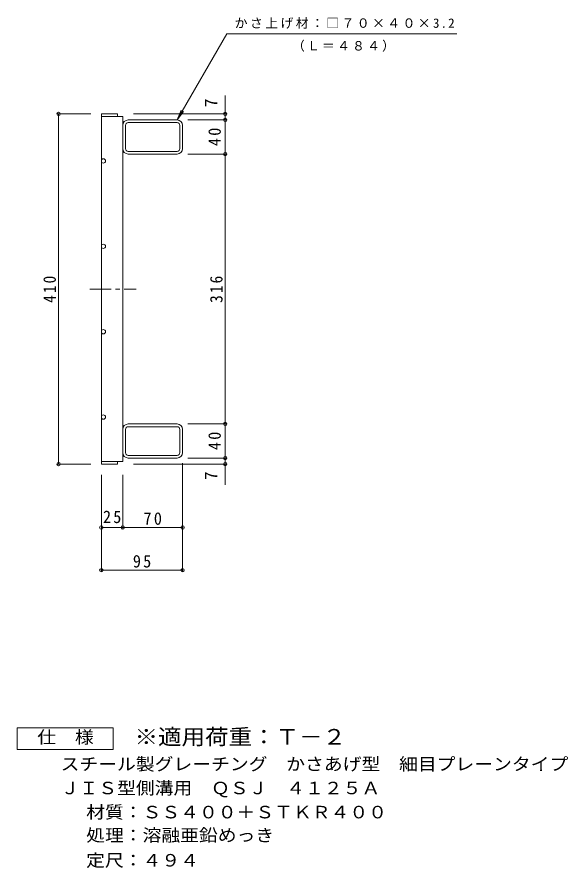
# Model space of a CAD drawing. Units: millimetres, scale not verified. Extents: x -677 to 892, y -689 to 555.
# Drawn here: x 247 to 892, y -504 to 492 of the extents above; entities that cross this region are included whole.
import ezdxf
from ezdxf.enums import TextEntityAlignment as Align

# ---------------------------------------------------------------- set-up
doc = ezdxf.new("R2010")
doc.units = ezdxf.units.MM
doc.header["$LTSCALE"] = 5
doc.header["$PDMODE"] = 32
doc.header["$PDSIZE"] = 4
doc.linetypes.add('CHAIN1', pattern=[8, 5, -1, 1, -1])
for name, color, linetype, lineweight in [('1-1_1-1ﾚｲﾔ', 2, 'Continuous', 9), ('1-2_1-2ﾚｲﾔ', 3, 'Continuous', 9), ('1-4_1-4ﾚｲﾔ', 7, 'Continuous', 9), ('1-5_1-5ﾚｲﾔ', 7, 'Continuous', 9), ('F-4_F-4ﾚｲﾔ', 2, 'Continuous', 9)]:
    doc.layers.add(name, color=color, linetype=linetype, lineweight=lineweight)
doc.layers.add('F-5_F-5ﾚｲﾔ', color=3, linetype='Continuous')
doc.styles.add('ＭＳ ゴシック', font='')
doc.styles.get('ＭＳ ゴシック').set_extended_font_data('MS Gothic')

msp = doc.modelspace()

# ---------------------------------------------------------------- linework, layer by layer
at = {"layer": '1-1_1-1ﾚｲﾔ'}
for p, q in [((434.546, 371.581), (377.346, 371.581)), ((374.146, 337.981), (374.146, 365.181)), ((434.546, 368.381), (377.346, 368.381)), ((437.746, 337.981), (437.746, 365.181)), ((440.946, 337.981), (440.946, 365.181)), ((377.346, 334.781), (434.546, 334.781)), ((434.546, 331.581), (377.346, 331.581)), ((434.546, 15.581), (377.346, 15.581)), ((377.346, 12.381), (434.546, 12.381)), ((374.146, 9.181), (374.146, -18.019)), ((437.746, 9.181), (437.746, -18.019)), ((440.946, 9.181), (440.946, -18.019)), ((434.546, -21.219), (377.346, -21.219)), ((434.546, -24.419), (377.346, -24.419))]:
    msp.add_line(p, q, dxfattribs=at)
for centre, radius, start, end in [((377.346, 365.181), 6.4, 90, 180), ((434.546, 365.181), 6.4, 0, 90), ((377.346, 365.181), 3.2, 90, 180), ((434.546, 365.181), 3.2, 0, 90), ((377.346, 337.981), 6.4, 180, 270), ((377.346, 337.981), 3.2, 180, 270), ((434.546, 337.981), 6.4, 270, 0), ((434.546, 337.981), 3.2, 270, 0), ((377.346, 9.181), 6.4, 90, 180), ((377.346, 9.181), 3.2, 90, 180), ((434.546, 9.181), 6.4, 0, 90), ((434.546, 9.181), 3.2, 0, 90), ((377.346, -18.019), 6.4, 180, 270), ((377.346, -18.019), 3.2, 180, 270), ((434.546, -18.019), 3.2, 270, 0), ((434.546, -18.019), 6.4, 270, 0)]:
    msp.add_arc(centre, radius, start, end, dxfattribs=at)
at = {"layer": '1-2_1-2ﾚｲﾔ'}
for p, q in [((345.946, 378.581), (345.946, -31.419)), ((345.946, 375.581), (370.946, 375.581)), ((364.946, -28.419), (364.946, -31.419)), ((345.946, -31.419), (364.946, -31.419))]:
    msp.add_line(p, q, dxfattribs=at)
at = {"layer": '1-2_1-2ﾚｲﾔ', "linetype": 'CHAIN1'}
msp.add_line((332.568, 173.581), (386.504, 173.581), dxfattribs=at)
at = {"layer": '1-2_1-2ﾚｲﾔ'}
for points in [[(345.946, 378.581), (364.946, 378.581), (364.946, 375.581)], [(345.946, -28.419), (370.946, -28.419), (370.946, 375.581)]]:
    msp.add_lwpolyline(points, dxfattribs=at)
for centre in [(348.446, 323.583), (348.446, 223.582), (348.446, 123.582), (348.446, 23.582)]:
    msp.add_circle(centre, 2.5, dxfattribs=at)
at = {"layer": '1-4_1-4ﾚｲﾔ'}
for p, q in [((490.946, 371.581), (490.946, 400.219)), ((333.446, 378.581), (294.446, 378.581)), ((295.946, -31.419), (295.946, 378.581)), ((383.446, 378.581), (492.446, 378.581)), ((447.046, 371.581), (492.446, 371.581)), ((490.946, 331.581), (490.946, 371.581)), ((447.046, 331.581), (492.446, 331.581)), ((490.946, 15.581), (490.946, 331.581)), ((490.946, -24.419), (490.946, 35.581)), ((447.046, 15.581), (492.446, 15.581)), ((447.046, -24.419), (492.446, -24.419)), ((490.946, -55.864), (490.946, -24.419)), ((333.446, -31.419), (294.446, -31.419)), ((383.446, -31.419), (492.446, -31.419)), ((440.946, -30.519), (440.946, -157.243)), ((345.946, -43.919), (345.946, -157.243)), ((370.946, -43.919), (370.946, -107.243)), ((345.946, -105.743), (370.946, -105.743)), ((370.946, -105.743), (440.946, -105.743)), ((345.946, -155.743), (440.946, -155.743))]:
    msp.add_line(p, q, dxfattribs=at)
for p in [(295.946, 378.581), (490.946, 378.581), (490.946, 371.581), (490.946, 331.581), (490.946, 15.581), (295.946, -31.419), (490.946, -24.419), (490.946, -31.419), (345.946, -105.743), (370.946, -105.743), (440.946, -105.743), (345.946, -155.743), (440.946, -155.743)]:
    msp.add_point(p, dxfattribs=at)
at = {"layer": '1-5_1-5ﾚｲﾔ'}
for p, q in [((434.546, 371.581), (492.707, 472.442)), ((492.707, 472.442), (761.884, 472.442)), ((434.546, 371.581), (439.329, 383.13)), ((434.546, 371.581), (442.155, 381.498))]:
    msp.add_line(p, q, dxfattribs=at)
at = {"layer": 'F-4_F-4ﾚｲﾔ'}
msp.add_lwpolyline([(247.297, -365.473), (247.297, -340.473), (359.797, -340.473), (359.797, -365.473)], close=True, dxfattribs=at)

# ---------------------------------------------------------------- texts
at = {"layer": '1-4_1-4ﾚｲﾔ', "color": 2, "style": 'ＭＳ ゴシック'}
for p in [(485.946, 386.597), (485.946, -50.127)]:
    msp.add_text('7', height=14.66, rotation=90, dxfattribs=at).set_placement(p, align=Align.BOTTOM_LEFT)
at = {"layer": '1-4_1-4ﾚｲﾔ', "color": 2, "char_height": 14.66, "attachment_point": 7, "rotation": 90, "style": 'ＭＳ ゴシック'}
for s, insert in [('\\T1.27;\\W0.95;40', (485.946, 340.957)), ('\\T1.27;\\W0.9;410', (292.946, 157.331)), ('\\T1.27;\\W0.9;316', (487.946, 157.331)), ('\\T1.27;\\W0.95;40', (485.946, -15.044))]:
    msp.add_mtext(s, dxfattribs=dict(at, insert=insert))
at = {"layer": '1-4_1-4ﾚｲﾔ', "color": 2, "char_height": 14.66, "attachment_point": 7, "style": 'ＭＳ ゴシック'}
for s, insert in [('\\T1.27;\\W0.95;25', (347.821, -100.743)), ('\\T1.27;\\W0.95;70', (395.321, -102.743)), ('\\T1.27;\\W0.95;95', (382.821, -152.743))]:
    msp.add_mtext(s, dxfattribs=dict(at, insert=insert))
at = {"layer": '1-5_1-5ﾚｲﾔ', "char_height": 11, "attachment_point": 7, "style": 'ＭＳ ゴシック'}
for s, insert in [('\\T1.19;かさ上げ材：□７０×４０×3.2', (501.953, 478.301)), ('\\T1.17;（Ｌ＝４８４）', (569.058, 451.446))]:
    msp.add_mtext(s, dxfattribs=dict(at, insert=insert))
at = {"layer": 'F-4_F-4ﾚｲﾔ', "style": 'ＭＳ ゴシック', "width": 1.1}
for s, p in [('仕\u3000様', (271.047, -362.973)), ('スチール製グレーチング\u3000かさあげ型\u3000細目プレーンタイプ', (298.342, -394.433)), ('ＪＩＳ型側溝用\u3000ＱＳＪ\u3000４１２５Ａ', (298.342, -422.482)), ('材質：ＳＳ４００＋ＳＴＫＲ４００', (328.198, -450.712)), ('処理：溶融亜鉛めっき', (328.198, -477.751)), ('定尺：４９４', (328.197, -507.108))]:
    msp.add_text(s, height=14.66, dxfattribs=at).set_placement(p, align=Align.BOTTOM_LEFT)
at = {"layer": 'F-5_F-5ﾚｲﾔ', "style": 'ＭＳ ゴシック', "width": 1.1}
msp.add_text('※適用荷重：Ｔ－２', height=18.33, dxfattribs=at).set_placement((384.797, -365.473), align=Align.BOTTOM_LEFT)

doc.saveas('drawing.dxf')
